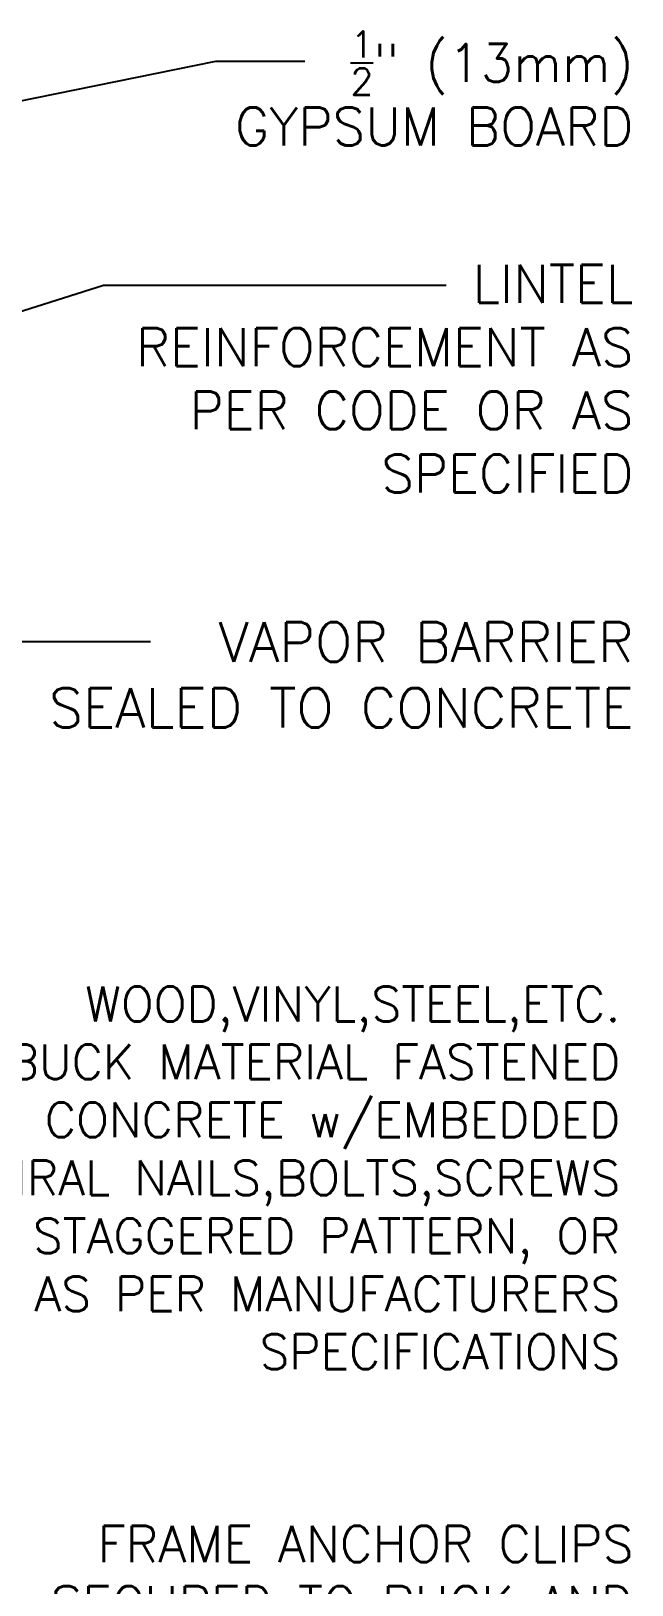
# Model space of a CAD drawing. Header units: inches. Extents: x 160.8 to 211.5, y 103.1 to 183.2.
# Drawn here: x 200.1 to 211.5, y 153.69 to 183.19 of the extents above; entities that cross this region are included whole.
import ezdxf

# ---------------------------------------------------------------- set-up
doc = ezdxf.new("R2010")
doc.units = ezdxf.units.IN
doc.header["$MEASUREMENT"] = 0
doc.layers.add('TEXT', color=4, linetype='Continuous')
doc.styles.add('DIM', font='romans.shx', dxfattribs={"width": 0.7})
doc.styles.add('ROMANS', font='romans.shx', dxfattribs={"height": 0.75})
doc.styles.get("Standard").update_dxf_attribs({"font": 'romans.shx', "height": 0.75})
doc.dimstyles.new('ext_12', dxfattribs={"dimscale": 12, "dimtxt": 0.09375, "dimasz": 0.09375, "dimexe": 0.09375, "dimexo": 0.0625, "dimgap": 0.0625, "dimtad": 1, "dimdec": 1, "dimzin": 2, "dimdsep": 46, "dimlunit": 4, "dimtxsty": 'DIM', "dimcen": 0.09, "dimdle": 0.09375, "dimclrt": 4, "dimadec": 0, "dimazin": 0, "dimtfac": 1, "dimtdec": 1, "dimtmove": 2, "dimatfit": 3, "dimfxl": 1, "dimfrac": 2, "dimtolj": 1, "dimtzin": 0, "dimarcsym": 0})

msp = doc.modelspace()

# ---------------------------------------------------------------- texts
at = {"layer": 'TEXT', "char_height": 0.72, "attachment_point": 6}
for s, insert, width in [('\\A1;{\\H0.7x;\\S1/2;}" (13mm) GYPSUM BOARD', (211.5289011, 182.1095402), 9.475700367), ('LINTEL REINFORCEMENT AS PER CODE OR AS SPECIFIED', (211.5289011, 176.5943499), 11.679221649), ('{\\H0.9167x;WOOD,VINYL,STEEL,ETC. BUCK MATERIAL FASTENED TO CONCRETE w/EMBEDDED SPIRAL NAILS,BOLTS,SCREWS IN STAGGERED PATTERN, OR AS PER MANUFACTURERS SPECIFICATIONS}', (211.2789011, 161.4211719), 14.073682581)]:
    msp.add_mtext(s, dxfattribs=dict(at, insert=insert, width=width))
at = {"layer": 'TEXT', "char_height": 0.75, "attachment_point": 3, "style": 'ROMANS'}
for s, insert, width in [('VAPOR BARRIER SEALED TO CONCRETE', (211.5289011, 171.9711612), 12.574050033), ('{\\H0.9167x;FRAME ANCHOR CLIPS SECURED TO BUCK AND FRAME AS SPECIFIED}', (211.5289011, 154.8135985), 13.820396342)]:
    msp.add_mtext(s, dxfattribs=dict(at, insert=insert, width=width))

# ---------------------------------------------------------------- leaders
at = {"layer": 'TEXT'}
for points in [[(193.7493711, 180.6222042), (203.605091, 182.6222042), (205.291603, 182.6222042)], [(184.9452389, 173.146109), (201.4704763, 178.371403), (207.9736442, 178.371403)], [(193.3935172, 167.0225166), (198.7227298, 171.6076124), (202.3643916, 171.6076124)]]:
    msp.add_leader(points, dimstyle='ext_12', override={"dimgap": 0.0625, "dimtad": 0}, dxfattribs=at)

doc.saveas('drawing.dxf')
